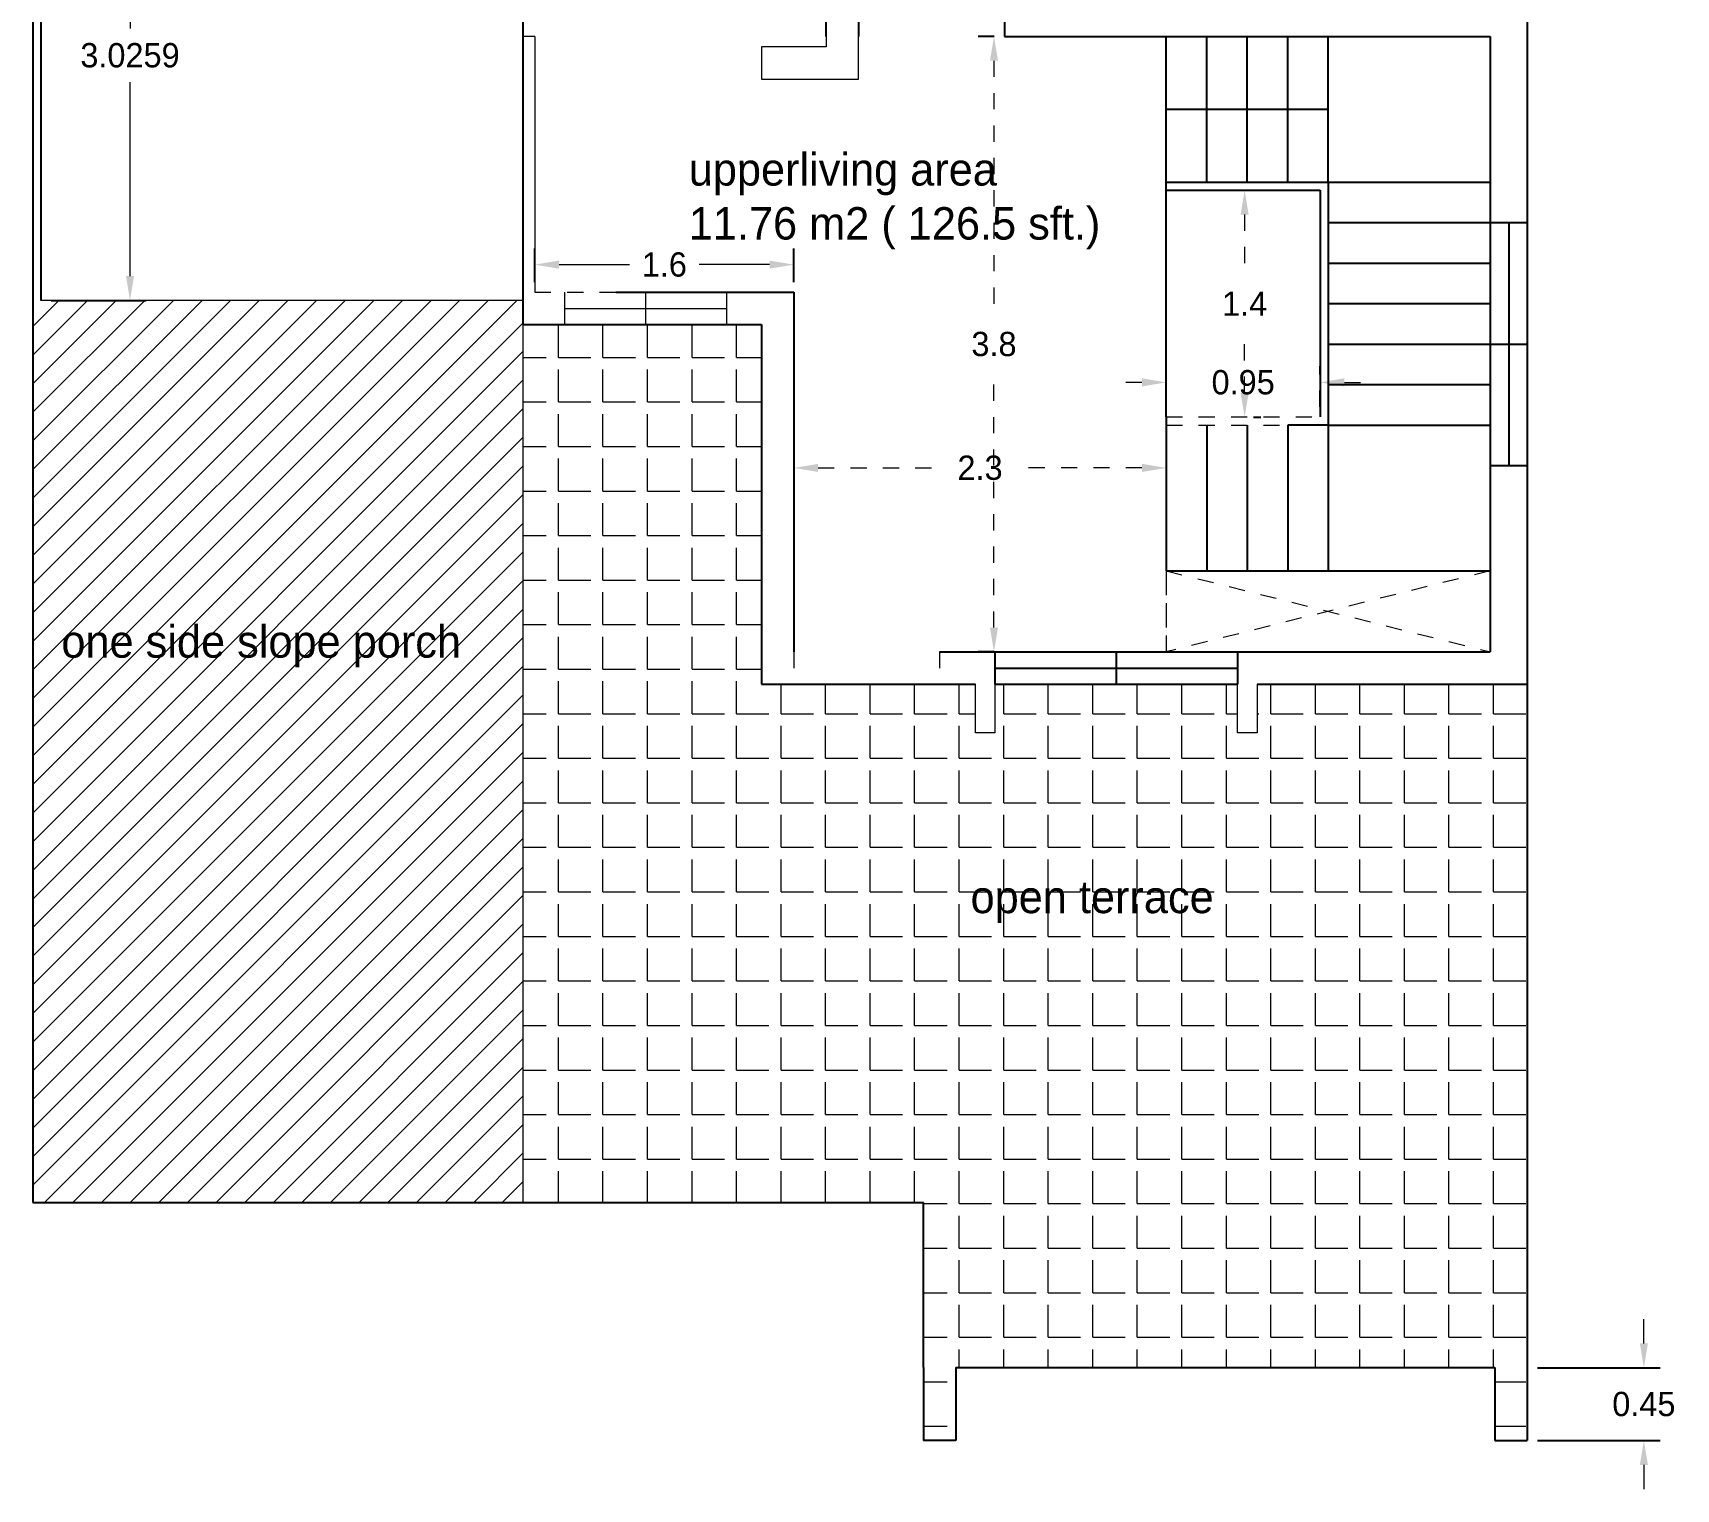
# Model space of a CAD drawing. Header units: inches. Extents: x -100 to 1476, y -184 to 112.
# Drawn here: x 33.33 to 43.48, y 27.39 to 36.38 of the extents above; entities that cross this region are included whole.
import ezdxf

# ---------------------------------------------------------------- set-up
doc = ezdxf.new("R2010")
doc.units = ezdxf.units.IN
doc.header["$MEASUREMENT"] = 0
doc.header["$PDMODE"] = 66
doc.linetypes.add('ACAD_ISO02W100', pattern=[15, 12, -3])
doc.dimstyles.get("Standard").update_dxf_attribs({"dimtxt": 0.15, "dimasz": 0.15, "dimexe": 0.1, "dimexo": 0.0625, "dimgap": 0.09, "dimtad": 0, "dimtih": 1, "dimtoh": 1, "dimdec": 4, "dimdsep": 46, "dimtxsty": 'Standard', "dimcen": 0.09, "dimadec": 0, "dimazin": 0, "dimtfac": 1, "dimtdec": 4, "dimtofl": 0, "dimtmove": 0, "dimatfit": 3, "dimfxl": 0, "dimtolj": 1, "dimtzin": 0, "dimlwd": 15, "dimarcsym": 0})

# ---------------------------------------------------------------- blocks, each defined once
blk = doc.blocks.new('*D17')
at = {"color": 0, "lineweight": 15, "transparency": 16777216}
for p, q in [((43.279, 28.287), (43.279, 28.437)), ((43.279, 27.537), (43.279, 27.387))]:
    blk.add_line(p, q, dxfattribs=at)
at = {"color": 0, "lineweight": -2, "transparency": 16777216}
for p, q in [((42.622, 28.137), (43.379, 28.137)), ((42.622, 27.687), (43.379, 27.687))]:
    blk.add_line(p, q, dxfattribs=at)
at = {"color": 0, "transparency": 16777216}
for points in [[(43.254, 28.287), (43.304, 28.287), (43.279, 28.137)], [(43.254, 27.537), (43.304, 27.537), (43.279, 27.687)]]:
    blk.add_solid(points, dxfattribs=at)
at = {"layer": 'Defpoints', "color": 0, "transparency": 16777216}
for p in [(42.559, 28.137), (42.559, 27.687), (43.279, 27.687)]:
    blk.add_point(p, dxfattribs=at)
at = {"color": 0, "transparency": 16777216, "insert": (43.279, 27.912), "char_height": 0.15, "attachment_point": 5}
blk.add_mtext('\\A1;0.45', dxfattribs=at)
blk = doc.blocks.new('*D208')
at = {"color": 0, "linetype": 'ACAD_ISO02W100', "lineweight": -2, "ltscale": 0.0008, "transparency": 16777216}
for p, q in [((39.267, 36.357), (39.165, 36.357)), ((39.267, 32.557), (39.165, 32.557))]:
    blk.add_line(p, q, dxfattribs=at)
at = {"color": 0, "linetype": 'ACAD_ISO02W100', "lineweight": 15, "ltscale": 0.0008, "transparency": 16777216}
for p, q in [((39.265, 36.207), (39.265, 34.622)), ((39.265, 32.707), (39.265, 34.292))]:
    blk.add_line(p, q, dxfattribs=at)
at = {"color": 0, "linetype": 'ACAD_ISO02W100', "lineweight": 20, "ltscale": 0.0008, "transparency": 16777216}
for points in [[(39.24, 36.207), (39.29, 36.207), (39.265, 36.357)], [(39.24, 32.707), (39.29, 32.707), (39.265, 32.557)]]:
    blk.add_solid(points, dxfattribs=at)
at = {"layer": 'Defpoints', "color": 0, "linetype": 'ACAD_ISO02W100', "lineweight": 20, "ltscale": 0.0008, "transparency": 16777216}
for p in [(39.329, 36.357), (39.265, 32.557), (39.329, 32.557)]:
    blk.add_point(p, dxfattribs=at)
at = {"color": 0, "linetype": 'ACAD_ISO02W100', "lineweight": 20, "ltscale": 0.0008, "transparency": 16777216, "insert": (39.265, 34.457), "char_height": 0.15, "attachment_point": 5}
blk.add_mtext('\\A1;3.8', dxfattribs=at)
blk = doc.blocks.new('*D209')
at = {"color": 0, "linetype": 'ACAD_ISO02W100', "lineweight": -2, "ltscale": 0.0008, "transparency": 16777216}
for p, q in [((38.029, 33.945), (38.029, 33.593)), ((40.329, 33.945), (40.329, 33.593))]:
    blk.add_line(p, q, dxfattribs=at)
at = {"color": 0, "linetype": 'ACAD_ISO02W100', "lineweight": 15, "ltscale": 0.0008, "transparency": 16777216}
for p, q in [((38.179, 33.693), (38.939, 33.693)), ((40.179, 33.693), (39.419, 33.693))]:
    blk.add_line(p, q, dxfattribs=at)
at = {"color": 0, "linetype": 'ACAD_ISO02W100', "lineweight": 20, "ltscale": 0.0008, "transparency": 16777216}
for points in [[(38.179, 33.718), (38.179, 33.668), (38.029, 33.693)], [(40.179, 33.718), (40.179, 33.668), (40.329, 33.693)]]:
    blk.add_solid(points, dxfattribs=at)
at = {"layer": 'Defpoints', "color": 0, "linetype": 'ACAD_ISO02W100', "lineweight": 20, "ltscale": 0.0008, "transparency": 16777216}
for p in [(38.029, 34.007), (40.329, 34.007), (38.029, 33.693)]:
    blk.add_point(p, dxfattribs=at)
at = {"color": 0, "linetype": 'ACAD_ISO02W100', "lineweight": 20, "ltscale": 0.0008, "transparency": 16777216, "insert": (39.179, 33.693), "char_height": 0.15, "attachment_point": 5}
blk.add_mtext('\\A1;2.3', dxfattribs=at)
blk = doc.blocks.new('*D210')
at = {"color": 0, "linetype": 'ACAD_ISO02W100', "lineweight": -2, "ltscale": 0.0008, "transparency": 16777216}
for p, q in [((40.867, 35.407), (40.913, 35.407)), ((40.867, 34.007), (40.913, 34.007))]:
    blk.add_line(p, q, dxfattribs=at)
at = {"color": 0, "linetype": 'ACAD_ISO02W100', "lineweight": 15, "ltscale": 0.0008, "transparency": 16777216}
for p, q in [((40.813, 35.257), (40.813, 34.872)), ((40.813, 34.157), (40.813, 34.542))]:
    blk.add_line(p, q, dxfattribs=at)
at = {"color": 0, "linetype": 'ACAD_ISO02W100', "ltscale": 0.0008, "transparency": 16777216}
for points in [[(40.788, 35.257), (40.838, 35.257), (40.813, 35.407)], [(40.788, 34.157), (40.838, 34.157), (40.813, 34.007)]]:
    blk.add_solid(points, dxfattribs=at)
at = {"layer": 'Defpoints', "color": 0, "linetype": 'ACAD_ISO02W100', "ltscale": 0.0008, "transparency": 16777216}
for p in [(40.804, 35.407), (40.804, 34.007), (40.813, 34.007)]:
    blk.add_point(p, dxfattribs=at)
at = {"color": 0, "linetype": 'ACAD_ISO02W100', "lineweight": 20, "ltscale": 0.0008, "transparency": 16777216, "insert": (40.813, 34.707), "char_height": 0.15, "attachment_point": 5}
blk.add_mtext('\\A1;1.4', dxfattribs=at)
blk = doc.blocks.new('*D211')
at = {"color": 0, "linetype": 'ACAD_ISO02W100', "lineweight": -2, "ltscale": 0.0008, "transparency": 16777216}
for p, q in [((40.329, 34.07), (40.329, 34.321)), ((41.279, 34.07), (41.279, 34.321))]:
    blk.add_line(p, q, dxfattribs=at)
at = {"color": 0, "linetype": 'ACAD_ISO02W100', "lineweight": 15, "ltscale": 0.0008, "transparency": 16777216}
for p, q in [((40.179, 34.221), (40.029, 34.221)), ((41.429, 34.221), (41.579, 34.221))]:
    blk.add_line(p, q, dxfattribs=at)
at = {"color": 0, "linetype": 'ACAD_ISO02W100', "lineweight": 20, "ltscale": 0.0008, "transparency": 16777216}
for points in [[(40.179, 34.246), (40.179, 34.196), (40.329, 34.221)], [(41.429, 34.246), (41.429, 34.196), (41.279, 34.221)]]:
    blk.add_solid(points, dxfattribs=at)
at = {"layer": 'Defpoints', "color": 0, "linetype": 'ACAD_ISO02W100', "lineweight": 20, "ltscale": 0.0008, "transparency": 16777216}
for p in [(40.329, 34.221), (40.329, 34.007), (41.279, 34.007)]:
    blk.add_point(p, dxfattribs=at)
at = {"color": 0, "linetype": 'ACAD_ISO02W100', "lineweight": 20, "ltscale": 0.0008, "transparency": 16777216, "insert": (40.804, 34.221), "char_height": 0.15, "attachment_point": 5}
blk.add_mtext('\\A1;0.95', dxfattribs=at)
blk = doc.blocks.new('*D239')
at = {"color": 0, "linetype": 'ByBlock', "lineweight": -2, "ltscale": 0.0008, "transparency": 16777216}
for p, q in [((33.442, 37.753), (34.029, 37.753)), ((33.442, 34.727), (34.029, 34.727))]:
    blk.add_line(p, q, dxfattribs=at)
at = {"color": 0, "linetype": 'ByBlock', "lineweight": 15, "ltscale": 0.0008, "transparency": 16777216}
for p, q in [((33.929, 37.603), (33.929, 36.405)), ((33.929, 34.877), (33.929, 36.075))]:
    blk.add_line(p, q, dxfattribs=at)
at = {"color": 0, "linetype": 'ByBlock', "lineweight": 18, "ltscale": 0.0008, "transparency": 16777216}
for points in [[(33.904, 37.603), (33.954, 37.603), (33.929, 37.753)], [(33.904, 34.877), (33.954, 34.877), (33.929, 34.727)]]:
    blk.add_solid(points, dxfattribs=at)
at = {"layer": 'Defpoints', "color": 0, "linetype": 'ByBlock', "lineweight": 18, "ltscale": 0.0008, "transparency": 16777216}
for p in [(33.379, 37.753), (33.379, 34.727), (33.929, 34.727)]:
    blk.add_point(p, dxfattribs=at)
at = {"color": 0, "linetype": 'ByBlock', "lineweight": 18, "ltscale": 0.0008, "transparency": 16777216, "insert": (33.929, 36.24), "char_height": 0.15, "attachment_point": 5}
blk.add_mtext('\\A1;3.0259', dxfattribs=at)
blk = doc.blocks.new('*D442')
at = {"color": 0, "linetype": 'ByBlock', "lineweight": -2, "ltscale": 3, "transparency": 16777216}
for p, q in [((36.429, 34.84), (36.429, 35.048)), ((38.029, 34.84), (38.029, 35.048))]:
    blk.add_line(p, q, dxfattribs=at)
at = {"color": 0, "linetype": 'ByBlock', "lineweight": 15, "ltscale": 3, "transparency": 16777216}
for p, q in [((36.579, 34.948), (37.014, 34.948)), ((37.879, 34.948), (37.444, 34.948))]:
    blk.add_line(p, q, dxfattribs=at)
at = {"color": 0, "linetype": 'ByBlock', "lineweight": 18, "ltscale": 3, "transparency": 16777216}
for points in [[(36.579, 34.973), (36.579, 34.923), (36.429, 34.948)], [(37.879, 34.923), (37.879, 34.973), (38.029, 34.948)]]:
    blk.add_solid(points, dxfattribs=at)
at = {"layer": 'Defpoints', "color": 0, "linetype": 'ByBlock', "lineweight": 18, "transparency": 16777216}
for p in [(36.429, 34.948), (36.429, 34.777), (38.029, 34.777)]:
    blk.add_point(p, dxfattribs=at)
at = {"color": 0, "linetype": 'ByBlock', "lineweight": 18, "ltscale": 3, "transparency": 16777216, "insert": (37.229, 34.948), "char_height": 0.15, "attachment_point": 5}
blk.add_mtext('\\A1;1.6', dxfattribs=at)

msp = doc.modelspace()

# ---------------------------------------------------------------- hatches: boundary and pattern name
at = {"linetype": 'ByBlock', "lineweight": 18, "ltscale": 3}
h = msp.add_hatch(dxfattribs=at)
h.set_pattern_fill('ANSI31', color=4, style=0)
h.paths.add_polyline_path([(36.3552, 34.72742), (33.32907, 34.72742), (33.32907, 29.15742), (36.3552, 29.15742)])
h.paths.add_polyline_path([(33.45528, 32.77123), (36.09704, 32.77123), (36.09704, 32.39437), (33.45528, 32.39437)], flags=24)
h = msp.add_hatch(dxfattribs=at)
h.set_pattern_fill('ANGLE', color=4, style=0)
h.set_pattern_definition([(0, (0, 0), (0, 0.275), [0.2, -0.075]), (90, (0, 0), (-0.275, 2e-17), [0.2, -0.075])])
h.paths.add_polyline_path([(42.55907, 32.35742), (40.8901, 32.35742), (40.8901, 32.05742), (40.7701, 32.05742), (40.7701, 32.35742), (39.92907, 32.35742), (39.2701, 32.35742), (39.2701, 32.05742), (39.1501, 32.05742), (39.1501, 32.35742), (37.82907, 32.35742), (37.82907, 32.55742), (37.82907, 34.57742), (36.3552, 34.57742), (36.3552, 29.15742), (38.82907, 29.15742), (38.82907, 28.13742), (38.82907, 27.68742), (39.02907, 27.68742), (39.02907, 28.13742), (42.35907, 28.13742), (42.35907, 27.68742), (42.55907, 27.68742), (42.55907, 28.13742)])
h.paths.add_polyline_path([(39.07036, 31.19366), (40.72463, 31.19366), (40.72463, 30.83195), (39.07036, 30.83195)], flags=24)

# ---------------------------------------------------------------- linework, layer by layer
for p, q in [((33.32907, 43.99842), (33.32907, 29.15742)), ((42.55907, 40.17742), (42.55907, 28.13742)), ((36.3552, 37.75334), (36.3552, 34.57742)), ((38.22907, 36.35742), (38.22907, 36.55742)), ((38.42907, 36.55742), (38.42907, 36.35742)), ((39.32907, 36.55742), (39.32907, 36.35742)), ((39.32907, 36.35742), (42.32907, 36.35742)), ((40.32907, 35.45742), (40.32907, 36.35742)), ((40.57907, 35.45742), (40.57907, 36.35742)), ((40.82907, 35.45742), (40.82907, 36.35742)), ((40.82907, 35.45742), (40.82907, 36.35742)), ((40.82907, 35.45742), (40.82907, 36.35742)), ((41.07907, 35.45742), (41.07907, 36.35742)), ((41.32907, 35.45742), (41.32907, 36.35742)), ((42.32907, 36.35742), (42.32907, 32.55742)), ((40.32907, 35.90742), (41.32907, 35.90742)), ((40.32907, 35.45742), (42.32907, 35.45742)), ((40.32907, 35.40742), (41.27907, 35.40742)), ((41.32907, 35.20742), (42.32907, 35.20742)), ((42.32907, 35.20742), (42.55907, 35.20742)), ((42.44407, 35.20742), (42.44407, 33.70742)), ((41.32907, 34.95742), (42.32907, 34.95742)), ((36.92907, 34.77742), (38.02907, 34.77742)), ((37.82907, 34.77742), (38.02907, 34.77742)), ((38.02907, 34.77742), (38.02907, 32.55742)), ((41.32907, 34.70742), (42.32907, 34.70742)), ((36.3552, 34.57742), (37.82907, 34.57742)), ((37.82907, 34.57742), (37.82907, 32.55742)), ((37.82907, 34.57742), (37.82907, 32.35742)), ((41.32907, 34.45742), (42.32907, 34.45742)), ((42.32907, 34.45742), (42.55907, 34.45742)), ((41.32907, 34.20742), (42.32907, 34.20742)), ((41.32907, 33.95742), (42.32907, 33.95742)), ((42.32907, 33.70742), (42.55907, 33.70742)), ((40.32907, 33.05742), (42.32907, 33.05742)), ((40.79287, 33.05742), (42.32907, 33.05742)), ((37.82907, 32.55742), (37.82907, 32.35742)), ((38.92907, 32.55742), (42.32907, 32.55742)), ((39.2701, 32.55742), (39.2701, 32.35742)), ((40.0201, 32.55742), (40.0201, 32.35742)), ((40.7701, 32.55742), (40.7701, 32.35742)), ((41.12907, 32.55742), (41.12907, 32.55742)), ((39.2701, 32.45742), (40.7701, 32.45742)), ((37.82907, 32.35742), (39.1501, 32.35742)), ((39.2701, 32.35742), (39.92907, 32.35742)), ((39.92907, 32.35742), (40.7701, 32.35742)), ((40.8901, 32.35742), (42.55907, 32.35742)), ((41.12907, 32.35742), (41.12907, 32.35742)), ((33.32907, 29.15742), (38.82907, 29.15742)), ((38.82907, 28.13742), (38.82907, 29.15742)), ((38.82907, 28.13742), (38.82907, 27.68742)), ((39.02907, 28.13742), (42.35907, 28.13742)), ((39.02907, 28.13742), (39.02907, 27.68742)), ((42.35907, 28.13742), (42.35907, 27.68742)), ((42.55907, 28.13742), (42.55907, 27.68742)), ((39.02907, 27.68742), (38.82907, 27.68742)), ((42.35907, 27.68742), (42.55907, 27.68742))]:
    msp.add_line(p, q)
at = {"color": 3, "linetype": 'ByBlock', "ltscale": 0.0008}
for p, q in [((33.37907, 37.75334), (33.37907, 34.72742)), ((40.32907, 35.40742), (40.32907, 36.35742)), ((40.32907, 34.00742), (40.32907, 35.40742))]:
    msp.add_line(p, q, dxfattribs=at)
at = {"color": 4, "linetype": 'ByBlock', "lineweight": 18, "ltscale": 3}
for p, q in [((38.22907, 37.75334), (38.22907, 36.29334)), ((36.42907, 36.35742), (36.42907, 34.77742)), ((38.42907, 36.09334), (38.42907, 36.35742)), ((38.22907, 36.29334), (37.82907, 36.29334)), ((37.82907, 36.29334), (37.82907, 36.09334)), ((37.82907, 36.09334), (38.42907, 36.09334)), ((36.61294, 34.77742), (36.61294, 34.57742)), ((37.11294, 34.77742), (37.11294, 34.57742)), ((37.61294, 34.77742), (37.61294, 34.57742)), ((36.61294, 34.67742), (37.61294, 34.67742)), ((36.3552, 34.57742), (36.3552, 29.15742)), ((39.1501, 32.05742), (39.1501, 32.35742)), ((39.2701, 32.35742), (39.2701, 32.05742)), ((40.7701, 32.05742), (40.7701, 32.35742)), ((40.8901, 32.35742), (40.8901, 32.05742)), ((39.2701, 32.05742), (39.1501, 32.05742)), ((40.8901, 32.05742), (40.7701, 32.05742))]:
    msp.add_line(p, q, dxfattribs=at)
at = {"color": 3, "linetype": 'ByBlock', "lineweight": 18, "ltscale": 0.0008}
for p, q in [((36.42907, 36.35742), (36.3552, 36.35742)), ((36.3552, 34.72742), (33.37907, 34.72742))]:
    msp.add_line(p, q, dxfattribs=at)
at = {"color": 0, "linetype": 'ByBlock'}
for p, q in [((41.32907, 35.45742), (41.32907, 33.05742)), ((41.27907, 35.40742), (41.27907, 34.00742)), ((40.32907, 34.00742), (40.32907, 33.05742)), ((40.57907, 33.95742), (40.57907, 33.05742)), ((40.82907, 33.95742), (40.82907, 33.05742)), ((41.07907, 33.95742), (41.07907, 33.05742)), ((41.32907, 33.95742), (41.07907, 33.95742)), ((41.32907, 33.95742), (41.32907, 33.05742))]:
    msp.add_line(p, q, dxfattribs=at)
at = {"color": 1, "linetype": 'ACAD_ISO02W100', "lineweight": 20, "ltscale": 0.0008}
for p, q in [((36.42907, 34.77742), (38.02907, 34.77742)), ((38.02907, 32.55742), (38.02907, 34.77742)), ((40.32907, 34.00742), (40.32907, 32.55742)), ((40.32907, 33.05742), (42.32907, 32.55742)), ((42.32907, 33.05742), (40.32907, 32.55742)), ((40.32907, 32.55742), (38.92907, 32.55742))]:
    msp.add_line(p, q, dxfattribs=at)
at = {"color": 0, "linetype": 'ACAD_ISO02W100', "lineweight": 20, "ltscale": 0.0008}
for p, q in [((40.32907, 34.00742), (41.27907, 34.00742)), ((40.32907, 33.95742), (41.20407, 33.95742)), ((40.32907, 33.05742), (40.32907, 32.55742)), ((38.02907, 32.55742), (38.02907, 32.35742)), ((38.92907, 32.55742), (38.92907, 32.35742))]:
    msp.add_line(p, q, dxfattribs=at)
msp.add_arc((39.28482, 36.4006), 0.85684, 89.583891, 182.888919)

# ---------------------------------------------------------------- texts
at = {"char_height": 0.2, "width": 3.5819957, "attachment_point": 1}
for s, insert in [('{\\fVani|b0|i0|c0|p34;upperliving area \\P11.76 m2 ( 126.5 sft.)}', (37.37993, 35.63625)), ('{\\fVani|b0|i0|c0|p34;one side slope porch}', (33.50528, 32.72123)), ('{\\fVani|b0|i0|c0|p34;open terrace}', (39.12036, 31.14366))]:
    msp.add_mtext(s, dxfattribs=dict(at, insert=insert))

# ---------------------------------------------------------------- dimensions: what is measured, and where the dimension line sits
at = {"color": 3, "linetype": 'ByBlock', "lineweight": 18, "ltscale": 0.0008}
dim = msp.add_linear_dim(base=(33.92905, 34.72742), p1=(33.37907, 37.75334), p2=(33.37907, 34.72742), angle=90, dimstyle='Standard', dxfattribs=at)
dim.commit()
dim.dimension.update_dxf_attribs({"geometry": '*D239', "text_midpoint": (33.92905, 36.24038)})
at = {"color": 0, "linetype": 'ACAD_ISO02W100', "lineweight": 20, "ltscale": 0.0008}
for base, p1, p2, picture, middle in [((39.26485, 32.55742), (39.32907, 36.35742), (39.32907, 32.55742), '*D208', (39.26485, 34.45742)), ((40.8128, 34.00742), (40.80407, 35.40742), (40.80407, 34.00742), '*D210', (40.8128, 34.70742))]:
    dim = msp.add_linear_dim(base=base, p1=p1, p2=p2, angle=90, dimstyle='Standard', dxfattribs=at)
    dim.commit()
    dim.dimension.update_dxf_attribs({"geometry": picture, "text_midpoint": middle})
at = {"color": 4, "linetype": 'ByBlock', "lineweight": 18, "ltscale": 3}
dim = msp.add_linear_dim(base=(36.42907, 34.94786), p1=(38.02907, 34.77742), p2=(36.42907, 34.77742), dimstyle='Standard', dxfattribs=at)
dim.commit()
dim.dimension.update_dxf_attribs({"geometry": '*D442', "text_midpoint": (37.22907, 34.94786)})
at = {"color": 0, "linetype": 'ACAD_ISO02W100', "lineweight": 20, "ltscale": 0.0008}
for base, p1, p2, picture, middle in [((40.32907, 34.22128), (41.27907, 34.00742), (40.32907, 34.00742), '*D211', (40.80407, 34.22128)), ((38.02907, 33.69281), (40.32907, 34.00742), (38.02907, 34.00742), '*D209', (39.17907, 33.69281))]:
    dim = msp.add_linear_dim(base=base, p1=p1, p2=p2, dimstyle='Standard', dxfattribs=at)
    dim.commit()
    dim.dimension.update_dxf_attribs({"geometry": picture, "text_midpoint": middle})
dim = msp.add_linear_dim(base=(43.27936, 27.68742), p1=(42.55907, 28.13742), p2=(42.55907, 27.68742), angle=90, dimstyle='Standard')
dim.commit()
dim.dimension.update_dxf_attribs({"geometry": '*D17', "text_midpoint": (43.27936, 27.91242)})

doc.saveas('drawing.dxf')
